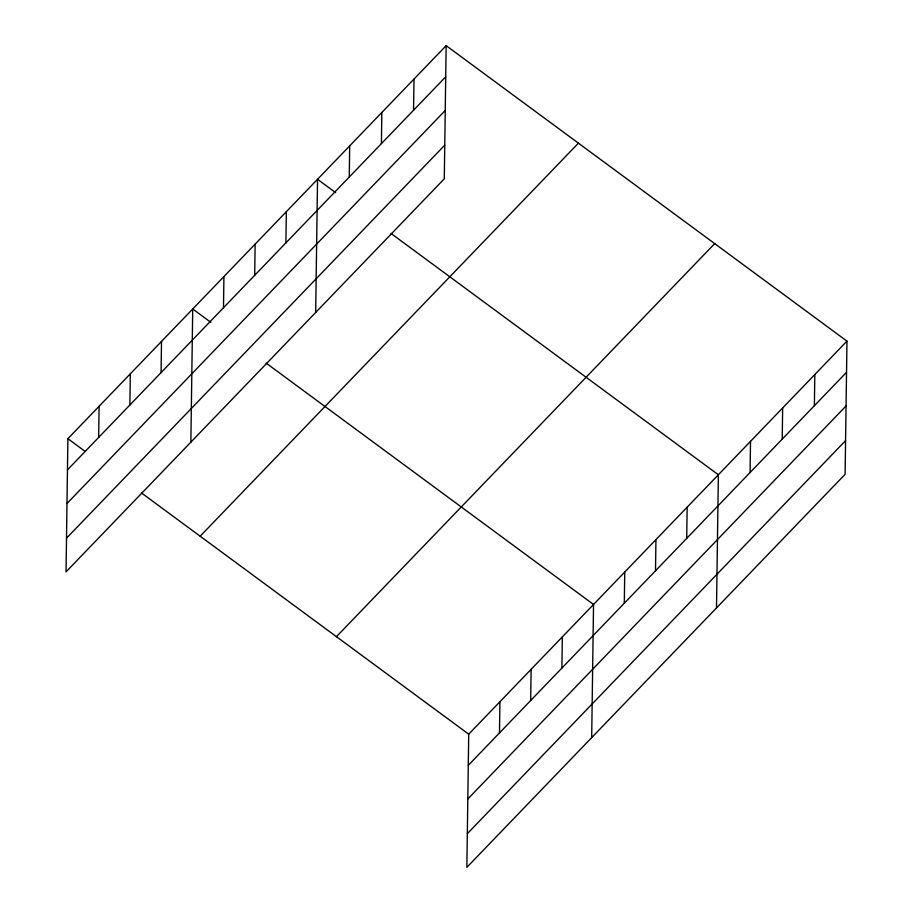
<?xml version="1.0" encoding="UTF-8"?>
<svg xmlns="http://www.w3.org/2000/svg" width="913" height="913" viewBox="0 0 913 913"><rect width="100%" height="100%" fill="white"/><g stroke="black" fill="none" stroke-linecap="round" stroke-linejoin="round"><path stroke-width="1.37" d="M446.149 45.65L67.893 438.697L66.033 571.869L444.289 178.822L446.149 45.65L846.967 341.131L845.107 474.304L466.851 867.35L468.711 734.178L846.967 341.131M98.661 437.43L99.106 406.274M129.874 405.007L130.308 373.839M161.076 372.584L161.51 341.416M190.863 442.166L192.723 308.993L210.812 322.323M223.491 307.727L223.925 276.559M254.693 275.304L255.126 244.136M285.906 242.869L286.34 211.713M315.681 312.463L317.541 179.29L335.63 192.62M349.257 177.042L349.69 145.875M381.406 143.626L381.839 112.47M413.555 110.222L414 79.054M499.479 732.911L499.913 701.755M530.693 700.488L531.126 669.32M561.894 668.065L562.328 636.897M591.681 737.647L593.541 604.474L266.197 363.157M624.309 603.208L624.743 572.052M655.511 570.785L655.945 539.617M686.713 538.362L687.158 507.194M716.5 607.944L718.36 474.771L391.026 233.454M750.075 472.523L750.509 441.356M782.224 439.119L782.658 407.951M814.373 405.703L814.818 374.547M67.459 469.853L445.715 76.818M66.991 503.52L445.236 110.473M66.501 538.202L444.757 145.156M200.164 536.205L578.42 143.158M336.441 636.669L714.696 243.623M468.278 765.345L846.534 372.299M467.81 799.001L846.054 405.954M467.319 833.683L845.575 440.648M67.893 438.697L84.852 451.193M141.378 492.872L468.711 734.178"/></g></svg>
